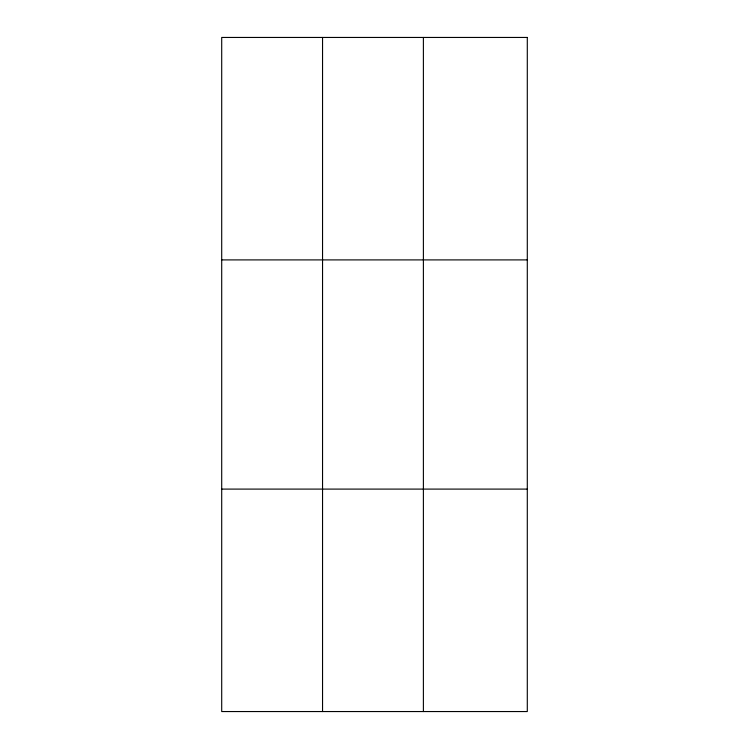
<?xml version="1.0" encoding="UTF-8"?>
<svg xmlns="http://www.w3.org/2000/svg" width="749" height="749" viewBox="0 0 749 749"><rect width="100%" height="100%" fill="white"/><g stroke="black" fill="none" stroke-linecap="round" stroke-linejoin="round"><path stroke-width="1.12" d="M322.547 711.55L322.547 37.45M423.391 711.55L423.391 37.45M221.704 259.903L527.296 259.903M221.704 489.097L527.296 489.097M527.296 37.45L527.296 711.55L221.704 711.55L221.704 37.45L527.296 37.45"/></g></svg>
